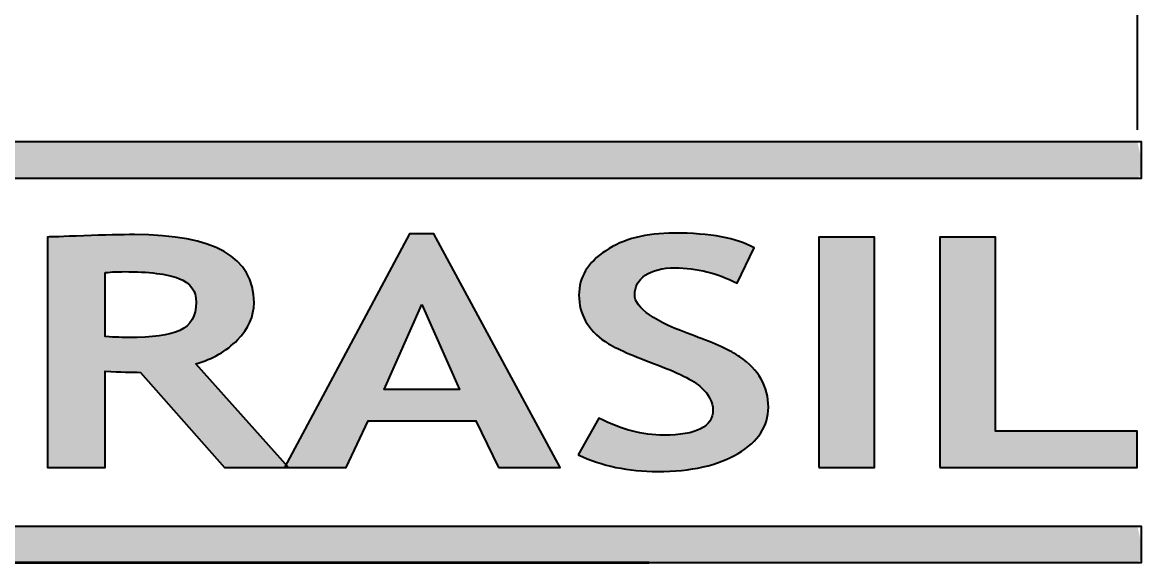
# Model space of a CAD drawing. Header units: millimetres. Extents: x 2977 to 3722, y 961 to 1309.
# Drawn here: x 3015.07 to 3029.54, y 1087.81 to 1094.79 of the extents above; entities that cross this region are included whole.
import ezdxf

# ---------------------------------------------------------------- set-up
doc = ezdxf.new("R2010")
doc.units = ezdxf.units.MM
doc.linetypes.add('ACAD_ISO02W100', pattern=[15, 12, -3])
for name, color, linetype, lineweight in [('AM_0', 7, 'Continuous', 40), ('AM_5', 1, 'Continuous', 25), ('AM_8', 40, 'ACAD_ISO02W100', 35)]:
    doc.layers.add(name, color=color, linetype=linetype, lineweight=lineweight)
doc.layers.add('Camada 1', color=7, linetype='Continuous')
doc.styles.get("Standard").update_dxf_attribs({"font": 'arial.ttf'})
doc.dimstyles.new('ISO-25', dxfattribs={"dimtxt": 3, "dimasz": 2.5, "dimexe": 1.25, "dimexo": 0.625, "dimtad": 1, "dimtxsty": 'Standard', "dimcen": 2.5, "dimadec": 0, "dimazin": 0, "dimtfac": 1, "dimtmove": 0, "dimatfit": 3, "dimfxl": 1, "dimarcsym": 0})

# ---------------------------------------------------------------- blocks, each defined once
blk = doc.blocks.new('*D161')
at = {"layer": 'AM_5', "color": 0, "lineweight": -2, "transparency": 16777216}
for p, q in [((3015.028, 1104.088), (2993.462, 1104.088)), ((2994.712, 1101.588), (2994.712, 1090.308)), ((3001.141, 1087.808), (2993.462, 1087.808))]:
    blk.add_line(p, q, dxfattribs=at)
at = {"layer": 'AM_5', "color": 0, "transparency": 16777216}
for points in [[(2994.296, 1101.588), (2995.129, 1101.588), (2994.712, 1104.088)], [(2994.296, 1090.308), (2995.129, 1090.308), (2994.712, 1087.808)]]:
    blk.add_solid(points, dxfattribs=at)
at = {"layer": 'Defpoints', "color": 0, "transparency": 16777216}
for p in [(3015.653, 1104.088), (2994.712, 1087.808), (3001.766, 1087.808)]:
    blk.add_point(p, dxfattribs=at)
at = {"layer": 'AM_5', "color": 0, "transparency": 16777216, "insert": (2992.556, 1095.948), "char_height": 3, "attachment_point": 5, "rotation": 90}
blk.add_mtext('10', dxfattribs=at)
blk = doc.blocks.new('*D162')
at = {"layer": 'AM_5', "color": 0, "lineweight": -2, "transparency": 16777216}
for p, q in [((3001.82, 1093.873), (3001.82, 1112.578)), ((3029.487, 1093.404), (3029.487, 1112.578)), ((3026.987, 1111.328), (3004.32, 1111.328))]:
    blk.add_line(p, q, dxfattribs=at)
at = {"layer": 'AM_5', "color": 0, "transparency": 16777216}
for points in [[(3004.32, 1111.745), (3004.32, 1110.911), (3001.82, 1111.328)], [(3026.987, 1111.745), (3026.987, 1110.911), (3029.487, 1111.328)]]:
    blk.add_solid(points, dxfattribs=at)
at = {"layer": 'Defpoints', "color": 0, "transparency": 16777216}
for p in [(3001.82, 1111.328), (3001.82, 1093.248), (3029.487, 1092.779)]:
    blk.add_point(p, dxfattribs=at)
at = {"layer": 'AM_5', "color": 0, "transparency": 16777216, "insert": (3015.653, 1113.459), "char_height": 3, "attachment_point": 5}
blk.add_mtext('14', dxfattribs=at)

msp = doc.modelspace()

# ---------------------------------------------------------------- hatches: boundary and pattern name
at = {"layer": 'AM_0'}
h = msp.add_hatch(color=256, dxfattribs=at)
edge = h.paths.add_edge_path()
edge.add_spline(control_points=[(3015.653, 1093.248), (3008.737, 1093.248), (3001.82, 1093.248), (3001.82, 1093.248), (3001.82, 1093.248), (3001.813, 1093.248), (3001.803, 1093.248)], knot_values=[0.942304, 0.942304, 0.942304, 0.942304, 0.980766, 0.980766, 0.980766, 1.038462, 1.038462, 1.038462, 1.038462], degree=3, periodic=0)
edge.add_spline(control_points=[(3001.766, 1093.248), (3001.766, 1093.248), (3001.766, 1093.248), (3001.766, 1093.248), (3001.766, 1093.248), (3001.766, 1093.248), (3001.766, 1093.248), (3001.766, 1093.248)], knot_values=[0.845965, 0.845965, 0.845965, 0.845965, 0.846564, 0.846564, 0.846564, 0.846564, 0.846753, 0.846753, 0.846753, 0.846753], degree=3, periodic=0)
edge.add_spline(control_points=[(3001.766, 1093.194), (3001.766, 1093.194), (3001.766, 1092.991), (3001.766, 1092.89)], knot_values=[0.71154, 0.71154, 0.71154, 0.71154, 0.769231, 0.769231, 0.769231, 0.769231], degree=3, periodic=0)
edge.add_spline(control_points=[(3001.766, 1092.779), (3001.766, 1092.779), (3001.766, 1092.779), (3001.766, 1092.779), (3001.766, 1092.779), (3001.766, 1092.779), (3001.766, 1092.779), (3001.766, 1092.779)], knot_values=[0.6152, 0.6152, 0.6152, 0.6152, 0.615385, 0.615385, 0.615385, 0.615385, 0.615763, 0.615763, 0.615763, 0.615763], degree=3, periodic=0)
edge.add_spline(control_points=[(3001.803, 1092.779), (3001.813, 1092.779), (3001.82, 1092.779), (3001.82, 1092.779), (3001.82, 1092.779), (3001.82, 1092.779), (3008.737, 1092.779), (3015.653, 1092.779)], knot_values=[0.5, 0.5, 0.5, 0.5, 0.52885, 0.52885, 0.52885, 0.52885, 0.567312, 0.567312, 0.567312, 0.567312], degree=3, periodic=0)
edge.add_spline(control_points=[(3015.653, 1092.779), (3022.57, 1092.779), (3029.487, 1092.779), (3029.487, 1092.779), (3029.487, 1092.779), (3029.487, 1092.779), (3029.487, 1092.779), (3029.487, 1092.779)], knot_values=[0.461538, 0.461538, 0.461538, 0.461538, 0.499999, 0.499999, 0.499999, 0.499999, 0.5, 0.5, 0.5, 0.5], degree=3, periodic=0)
edge.add_spline(control_points=[(3029.541, 1092.834), (3029.541, 1092.834), (3029.541, 1092.924), (3029.541, 1093.014)], knot_values=[0.269231, 0.269231, 0.269231, 0.269231, 0.307692, 0.307692, 0.307692, 0.307692], degree=3, periodic=0)
edge.add_spline(control_points=[(3029.487, 1093.248), (3029.487, 1093.248), (3022.57, 1093.248), (3015.653, 1093.248)], knot_values=[0.038462, 0.038462, 0.038462, 0.038462, 0.076923, 0.076923, 0.076923, 0.076923], degree=3, periodic=0)
h = msp.add_hatch(color=256, dxfattribs=at)
edge = h.paths.add_edge_path()
edge.add_spline(control_points=[(3017.796, 1090.636), (3017.815, 1090.653), (3017.833, 1090.67), (3017.851, 1090.688)], knot_values=[0.692308, 0.692308, 0.692308, 0.692308, 0.701923, 0.701923, 0.701923, 0.701923], degree=3, periodic=0)
edge.add_spline(control_points=[(3017.851, 1090.688), (3017.869, 1090.706), (3017.885, 1090.725), (3017.901, 1090.743)], knot_values=[0.682692, 0.682692, 0.682692, 0.682692, 0.692308, 0.692308, 0.692308, 0.692308], degree=3, periodic=0)
edge.add_spline(control_points=[(3017.901, 1090.743), (3017.932, 1090.781), (3017.959, 1090.819), (3017.981, 1090.858)], knot_values=[0.663462, 0.663462, 0.663462, 0.663462, 0.682692, 0.682692, 0.682692, 0.682692], degree=3, periodic=0)
edge.add_spline(control_points=[(3017.981, 1090.858), (3017.998, 1090.887), (3018.012, 1090.917), (3018.024, 1090.948)], knot_values=[0.649038, 0.649038, 0.649038, 0.649038, 0.663462, 0.663462, 0.663462, 0.663462], degree=3, periodic=0)
edge.add_spline(control_points=[(3018.024, 1090.948), (3018.032, 1090.968), (3018.038, 1090.989), (3018.044, 1091.01)], knot_values=[0.639423, 0.639423, 0.639423, 0.639423, 0.649038, 0.649038, 0.649038, 0.649038], degree=3, periodic=0)
edge.add_spline(control_points=[(3018.044, 1091.01), (3018.049, 1091.03), (3018.054, 1091.051), (3018.057, 1091.073)], knot_values=[0.629808, 0.629808, 0.629808, 0.629808, 0.639423, 0.639423, 0.639423, 0.639423], degree=3, periodic=0)
edge.add_spline(control_points=[(3018.057, 1091.073), (3018.061, 1091.094), (3018.063, 1091.116), (3018.064, 1091.137)], knot_values=[0.620192, 0.620192, 0.620192, 0.620192, 0.629808, 0.629808, 0.629808, 0.629808], degree=3, periodic=0)
edge.add_spline(control_points=[(3018.064, 1091.137), (3018.065, 1091.148), (3018.065, 1091.159), (3018.065, 1091.17)], knot_values=[0.615385, 0.615385, 0.615385, 0.615385, 0.620192, 0.620192, 0.620192, 0.620192], degree=3, periodic=0)
edge.add_spline(control_points=[(3018.065, 1091.17), (3018.065, 1091.189), (3018.064, 1091.207), (3018.063, 1091.224)], knot_values=[0.612981, 0.612981, 0.612981, 0.612981, 0.615385, 0.615385, 0.615385, 0.615385], degree=3, periodic=0)
edge.add_spline(control_points=[(3018.063, 1091.224), (3018.061, 1091.26), (3018.057, 1091.294), (3018.051, 1091.328)], knot_values=[0.608173, 0.608173, 0.608173, 0.608173, 0.612981, 0.612981, 0.612981, 0.612981], degree=3, periodic=0)
edge.add_spline(control_points=[(3018.051, 1091.328), (3018.045, 1091.361), (3018.037, 1091.393), (3018.027, 1091.424)], knot_values=[0.603365, 0.603365, 0.603365, 0.603365, 0.608173, 0.608173, 0.608173, 0.608173], degree=3, periodic=0)
edge.add_spline(control_points=[(3018.027, 1091.424), (3018.017, 1091.455), (3018.005, 1091.484), (3017.991, 1091.513)], knot_values=[0.598558, 0.598558, 0.598558, 0.598558, 0.603365, 0.603365, 0.603365, 0.603365], degree=3, periodic=0)
edge.add_spline(control_points=[(3017.991, 1091.513), (3017.977, 1091.542), (3017.961, 1091.569), (3017.943, 1091.595)], knot_values=[0.59375, 0.59375, 0.59375, 0.59375, 0.598558, 0.598558, 0.598558, 0.598558], degree=3, periodic=0)
edge.add_spline(control_points=[(3017.943, 1091.595), (3017.924, 1091.622), (3017.904, 1091.647), (3017.882, 1091.671)], knot_values=[0.588942, 0.588942, 0.588942, 0.588942, 0.59375, 0.59375, 0.59375, 0.59375], degree=3, periodic=0)
edge.add_spline(control_points=[(3017.882, 1091.671), (3017.86, 1091.695), (3017.836, 1091.718), (3017.81, 1091.74)], knot_values=[0.584135, 0.584135, 0.584135, 0.584135, 0.588942, 0.588942, 0.588942, 0.588942], degree=3, periodic=0)
edge.add_spline(control_points=[(3017.81, 1091.74), (3017.783, 1091.762), (3017.755, 1091.782), (3017.725, 1091.802)], knot_values=[0.579327, 0.579327, 0.579327, 0.579327, 0.584135, 0.584135, 0.584135, 0.584135], degree=3, periodic=0)
edge.add_spline(control_points=[(3017.725, 1091.802), (3017.68, 1091.831), (3017.63, 1091.857), (3017.576, 1091.882)], knot_values=[0.572115, 0.572115, 0.572115, 0.572115, 0.579327, 0.579327, 0.579327, 0.579327], degree=3, periodic=0)
edge.add_spline(control_points=[(3017.576, 1091.882), (3017.503, 1091.914), (3017.423, 1091.941), (3017.334, 1091.964)], knot_values=[0.5625, 0.5625, 0.5625, 0.5625, 0.572115, 0.572115, 0.572115, 0.572115], degree=3, periodic=0)
edge.add_spline(control_points=[(3017.334, 1091.964), (3017.246, 1091.987), (3017.149, 1092.005), (3017.044, 1092.019)], knot_values=[0.552885, 0.552885, 0.552885, 0.552885, 0.5625, 0.5625, 0.5625, 0.5625], degree=3, periodic=0)
edge.add_spline(control_points=[(3017.044, 1092.019), (3016.94, 1092.033), (3016.827, 1092.042), (3016.706, 1092.046)], knot_values=[0.543269, 0.543269, 0.543269, 0.543269, 0.552885, 0.552885, 0.552885, 0.552885], degree=3, periodic=0)
edge.add_spline(control_points=[(3016.706, 1092.046), (3016.646, 1092.049), (3016.583, 1092.05), (3016.519, 1092.05)], knot_values=[0.538462, 0.538462, 0.538462, 0.538462, 0.543269, 0.543269, 0.543269, 0.543269], degree=3, periodic=0)
edge.add_spline(control_points=[(3016.519, 1092.05), (3016.436, 1092.05), (3016.34, 1092.049), (3016.23, 1092.046)], knot_values=[0.5, 0.5, 0.5, 0.5, 0.538462, 0.538462, 0.538462, 0.538462], degree=3, periodic=0)
edge.add_spline(control_points=[(3016.23, 1092.046), (3016.121, 1092.044), (3015.998, 1092.04), (3015.863, 1092.035)], knot_values=[0.461538, 0.461538, 0.461538, 0.461538, 0.5, 0.5, 0.5, 0.5], degree=3, periodic=0)
edge.add_spline(control_points=[(3015.863, 1092.035), (3015.727, 1092.029), (3015.62, 1092.026), (3015.541, 1092.023)], knot_values=[0.423077, 0.423077, 0.423077, 0.423077, 0.461538, 0.461538, 0.461538, 0.461538], degree=3, periodic=0)
edge.add_spline(control_points=[(3015.541, 1092.023), (3015.463, 1092.021), (3015.414, 1092.019), (3015.394, 1092.019), (3015.394, 1092.019), (3015.394, 1092.019), (3015.394, 1092.019), (3015.394, 1092.019)], knot_values=[0.384597, 0.384597, 0.384597, 0.384597, 0.423058, 0.423058, 0.423058, 0.423058, 0.423077, 0.423077, 0.423077, 0.423077], degree=3, periodic=0)
edge.add_spline(control_points=[(3015.394, 1092.017), (3015.394, 1092.013), (3015.394, 1092.002), (3015.394, 1091.986)], knot_values=[0.379808, 0.379808, 0.379808, 0.379808, 0.383413, 0.383413, 0.383413, 0.383413], degree=3, periodic=0)
edge.add_spline(control_points=[(3015.394, 1091.986), (3015.394, 1091.964), (3015.394, 1091.932), (3015.394, 1091.891)], knot_values=[0.375, 0.375, 0.375, 0.375, 0.379808, 0.379808, 0.379808, 0.379808], degree=3, periodic=0)
edge.add_spline(control_points=[(3015.394, 1091.891), (3015.394, 1091.81), (3015.394, 1091.693), (3015.394, 1091.553)], knot_values=[0.365385, 0.365385, 0.365385, 0.365385, 0.375, 0.375, 0.375, 0.375], degree=3, periodic=0)
edge.add_spline(control_points=[(3015.394, 1091.553), (3015.394, 1091.346), (3015.394, 1091.087), (3015.394, 1090.815)], knot_values=[0.351118, 0.351118, 0.351118, 0.351118, 0.365385, 0.365385, 0.365385, 0.365385], degree=3, periodic=0)
edge.add_spline(control_points=[(3015.394, 1090.815), (3015.394, 1090.511), (3015.394, 1090.189), (3015.394, 1089.905)], knot_values=[0.335128, 0.335128, 0.335128, 0.335128, 0.351118, 0.351118, 0.351118, 0.351118], degree=3, periodic=0)
edge.add_spline(control_points=[(3015.394, 1089.905), (3015.394, 1089.417), (3015.394, 1089.037), (3015.394, 1089.037), (3015.394, 1089.037), (3015.394, 1089.037), (3015.489, 1089.037), (3015.611, 1089.037)], knot_values=[0.280257, 0.280257, 0.280257, 0.280257, 0.307693, 0.307693, 0.307693, 0.307693, 0.335128, 0.335128, 0.335128, 0.335128], degree=3, periodic=0)
edge.add_spline(control_points=[(3015.611, 1089.037), (3015.661, 1089.037), (3015.714, 1089.037), (3015.768, 1089.037)], knot_values=[0.269231, 0.269231, 0.269231, 0.269231, 0.280257, 0.280257, 0.280257, 0.280257], degree=3, periodic=0)
edge.add_spline(control_points=[(3015.768, 1089.037), (3015.821, 1089.037), (3015.875, 1089.037), (3015.924, 1089.037)], knot_values=[0.258204, 0.258204, 0.258204, 0.258204, 0.269231, 0.269231, 0.269231, 0.269231], degree=3, periodic=0)
edge.add_spline(control_points=[(3015.924, 1089.037), (3016.047, 1089.037), (3016.142, 1089.037), (3016.142, 1089.037), (3016.142, 1089.037), (3016.142, 1089.037), (3016.142, 1089.196), (3016.142, 1089.4)], knot_values=[0.203334, 0.203334, 0.203334, 0.203334, 0.230769, 0.230769, 0.230769, 0.230769, 0.258204, 0.258204, 0.258204, 0.258204], degree=3, periodic=0)
edge.add_spline(control_points=[(3016.142, 1089.4), (3016.142, 1089.482), (3016.142, 1089.571), (3016.142, 1089.66)], knot_values=[0.192308, 0.192308, 0.192308, 0.192308, 0.203334, 0.203334, 0.203334, 0.203334], degree=3, periodic=0)
edge.add_spline(control_points=[(3016.142, 1089.66), (3016.142, 1089.75), (3016.142, 1089.839), (3016.142, 1089.921)], knot_values=[0.181281, 0.181281, 0.181281, 0.181281, 0.192308, 0.192308, 0.192308, 0.192308], degree=3, periodic=0)
edge.add_spline(control_points=[(3016.142, 1089.921), (3016.142, 1090.125), (3016.142, 1090.283), (3016.142, 1090.283), (3016.142, 1090.283), (3016.24, 1090.279), (3016.327, 1090.276), (3016.403, 1090.273)], knot_values=[0.115384, 0.115384, 0.115384, 0.115384, 0.142819, 0.142819, 0.142819, 0.142819, 0.181281, 0.181281, 0.181281, 0.181281], degree=3, periodic=0)
edge.add_spline(control_points=[(3016.403, 1090.273), (3016.48, 1090.271), (3016.545, 1090.269), (3016.599, 1090.269), (3016.599, 1090.269), (3016.599, 1090.269), (3016.599, 1090.269), (3016.599, 1090.269)], knot_values=[0.076923, 0.076923, 0.076923, 0.076923, 0.115384, 0.115384, 0.115384, 0.115384, 0.115384, 0.115384, 0.115384, 0.115384], degree=3, periodic=0)
edge.add_spline(control_points=[(3016.599, 1090.269), (3016.599, 1090.268), (3017.68, 1089.039), (3017.682, 1089.037)], knot_values=[0.000053, 0.000053, 0.000053, 0.000053, 0.076923, 0.076923, 0.076923, 0.076923], degree=3, periodic=0)
edge.add_spline(control_points=[(3017.682, 1089.037), (3017.682, 1089.037), (3017.682, 1089.037), (3017.682, 1089.037), (3017.682, 1089.037), (3017.739, 1089.037), (3017.823, 1089.037)], knot_values=[0.959747, 0.959747, 0.959747, 0.959747, 0.9598, 0.9598, 0.9598, 1.000053, 1.000053, 1.000053, 1.000053], degree=3, periodic=0)
edge.add_spline(control_points=[(3017.823, 1089.037), (3017.859, 1089.037), (3017.901, 1089.037), (3017.945, 1089.037)], knot_values=[0.942307, 0.942307, 0.942307, 0.942307, 0.959747, 0.959747, 0.959747, 0.959747], degree=3, periodic=0)
edge.add_spline(control_points=[(3017.945, 1089.037), (3018.091, 1089.037), (3018.266, 1089.037), (3018.383, 1089.037)], knot_values=[0.884615, 0.884615, 0.884615, 0.884615, 0.942307, 0.942307, 0.942307, 0.942307], degree=3, periodic=0)
edge.add_spline(control_points=[(3018.383, 1089.037), (3018.412, 1089.037), (3018.438, 1089.037), (3018.458, 1089.037)], knot_values=[0.870263, 0.870263, 0.870263, 0.870263, 0.884615, 0.884615, 0.884615, 0.884615], degree=3, periodic=0)
edge.add_spline(control_points=[(3018.458, 1089.038), (3018.46, 1089.041), (3018.467, 1089.054), (3018.479, 1089.076)], knot_values=[0.445314, 0.445314, 0.445314, 0.445314, 0.451842, 0.451842, 0.451842, 0.451842], degree=3, periodic=0)
edge.add_spline(control_points=[(3018.479, 1089.076), (3018.467, 1089.089), (3018.452, 1089.106), (3018.434, 1089.126)], knot_values=[0.834136, 0.834136, 0.834136, 0.834136, 0.838378, 0.838378, 0.838378, 0.838378], degree=3, periodic=0)
edge.add_spline(control_points=[(3018.434, 1089.126), (3018.419, 1089.142), (3018.403, 1089.161), (3018.384, 1089.182)], knot_values=[0.830513, 0.830513, 0.830513, 0.830513, 0.834136, 0.834136, 0.834136, 0.834136], degree=3, periodic=0)
edge.add_spline(control_points=[(3018.384, 1089.182), (3018.266, 1089.314), (3018.081, 1089.522), (3017.898, 1089.727)], knot_values=[0.80702, 0.80702, 0.80702, 0.80702, 0.830513, 0.830513, 0.830513, 0.830513], degree=3, periodic=0)
edge.add_spline(control_points=[(3017.898, 1089.727), (3017.828, 1089.805), (3017.759, 1089.883), (3017.693, 1089.956)], knot_values=[0.798079, 0.798079, 0.798079, 0.798079, 0.80702, 0.80702, 0.80702, 0.80702], degree=3, periodic=0)
edge.add_spline(control_points=[(3017.693, 1089.956), (3017.483, 1090.192), (3017.314, 1090.381), (3017.314, 1090.381), (3017.314, 1090.381), (3017.341, 1090.389), (3017.367, 1090.397), (3017.393, 1090.405)], knot_values=[0.759615, 0.759615, 0.759615, 0.759615, 0.788463, 0.788463, 0.788463, 0.788463, 0.798079, 0.798079, 0.798079, 0.798079], degree=3, periodic=0)
edge.add_spline(control_points=[(3017.393, 1090.405), (3017.445, 1090.423), (3017.494, 1090.443), (3017.541, 1090.466)], knot_values=[0.740384, 0.740384, 0.740384, 0.740384, 0.759615, 0.759615, 0.759615, 0.759615], degree=3, periodic=0)
edge.add_spline(control_points=[(3017.541, 1090.466), (3017.588, 1090.489), (3017.633, 1090.515), (3017.676, 1090.543)], knot_values=[0.721154, 0.721154, 0.721154, 0.721154, 0.740384, 0.740384, 0.740384, 0.740384], degree=3, periodic=0)
edge.add_spline(control_points=[(3017.676, 1090.543), (3017.718, 1090.571), (3017.758, 1090.602), (3017.796, 1090.636)], knot_values=[0.701923, 0.701923, 0.701923, 0.701923, 0.721154, 0.721154, 0.721154, 0.721154], degree=3, periodic=0)
edge = h.paths.add_edge_path(flags=16)
edge.add_spline(control_points=[(3016.142, 1090.731), (3016.142, 1090.731), (3016.142, 1091.559), (3016.142, 1091.559)], knot_values=[0, 0, 0, 0, 0.125, 0.125, 0.125, 0.125], degree=3, periodic=0)
edge.add_spline(control_points=[(3016.142, 1091.559), (3016.227, 1091.568), (3016.308, 1091.571), (3016.386, 1091.571)], knot_values=[0.75, 0.75, 0.75, 0.75, 1, 1, 1, 1], degree=3, periodic=0)
edge.add_spline(control_points=[(3016.386, 1091.571), (3016.707, 1091.571), (3016.943, 1091.542), (3017.092, 1091.484)], knot_values=[0.625, 0.625, 0.625, 0.625, 0.75, 0.75, 0.75, 0.75], degree=3, periodic=0)
edge.add_spline(control_points=[(3017.092, 1091.484), (3017.242, 1091.426), (3017.317, 1091.323), (3017.317, 1091.177)], knot_values=[0.5, 0.5, 0.5, 0.5, 0.625, 0.625, 0.625, 0.625], degree=3, periodic=0)
edge.add_spline(control_points=[(3017.317, 1091.177), (3017.317, 1090.996), (3017.247, 1090.875), (3017.107, 1090.812)], knot_values=[0.375, 0.375, 0.375, 0.375, 0.5, 0.5, 0.5, 0.5], degree=3, periodic=0)
edge.add_spline(control_points=[(3017.107, 1090.812), (3016.968, 1090.75), (3016.748, 1090.719), (3016.447, 1090.719)], knot_values=[0.25, 0.25, 0.25, 0.25, 0.375, 0.375, 0.375, 0.375], degree=3, periodic=0)
edge.add_spline(control_points=[(3016.447, 1090.719), (3016.377, 1090.719), (3016.275, 1090.723), (3016.142, 1090.731)], knot_values=[0.125, 0.125, 0.125, 0.125, 0.25, 0.25, 0.25, 0.25], degree=3, periodic=0)
h = msp.add_hatch(color=256, dxfattribs=at)
edge = h.paths.add_edge_path()
edge.add_spline(control_points=[(3022.023, 1089.037), (3022.023, 1089.037), (3020.392, 1092.06), (3020.392, 1092.06), (3020.392, 1092.06), (3020.392, 1092.06), (3020.076, 1092.06), (3020.076, 1092.06), (3020.076, 1092.06), (3020.076, 1092.06), (3018.666, 1089.427), (3018.479, 1089.076)], knot_values=[0.451842, 0.451842, 0.451842, 0.451842, 0.562953, 0.562953, 0.562953, 0.562953, 0.674064, 0.674064, 0.674064, 0.674064, 0.777778, 0.777778, 0.777778, 0.777778], degree=3, periodic=0)
edge.add_spline(control_points=[(3018.479, 1089.076), (3018.492, 1089.061), (3018.502, 1089.05), (3018.508, 1089.043)], knot_values=[0.838378, 0.838378, 0.838378, 0.838378, 0.84315, 0.84315, 0.84315, 0.84315], degree=3, periodic=0)
edge.add_spline(control_points=[(3018.513, 1089.037), (3018.693, 1089.037), (3019.258, 1089.037), (3019.258, 1089.037), (3019.258, 1089.037), (3019.258, 1089.037), (3019.541, 1089.642), (3019.541, 1089.642), (3019.541, 1089.642), (3019.541, 1089.642), (3020.931, 1089.642), (3020.931, 1089.642), (3020.931, 1089.642), (3020.931, 1089.642), (3021.227, 1089.037), (3021.227, 1089.037), (3021.227, 1089.037), (3022.023, 1089.037), (3022.023, 1089.037), (3022.023, 1089.037), (3022.023, 1089.037), (3022.023, 1089.037), (3022.023, 1089.037)], knot_values=[0.777778, 0.777778, 0.777778, 0.777778, 0.87112, 0.87112, 0.87112, 0.87112, 0.982231, 0.982231, 0.982231, 0.982231, 1.093342, 1.093342, 1.093342, 1.093342, 1.204453, 1.204453, 1.204453, 1.426675, 1.426675, 1.426675, 1.426675, 1.426675, 1.426675, 1.426675, 1.426675], degree=3, periodic=0)
edge = h.paths.add_edge_path(flags=16)
edge.add_spline(control_points=[(3020.234, 1091.148), (3020.234, 1091.148), (3020.721, 1090.047), (3020.721, 1090.047), (3020.721, 1090.047), (3020.721, 1090.047), (3020.721, 1090.047), (3020.721, 1090.047)], knot_values=[0.5, 0.5, 0.5, 0.5, 1, 1, 1, 1, 1, 1, 1, 1], degree=3, periodic=0)
edge.add_spline(control_points=[(3020.721, 1090.047), (3020.721, 1090.047), (3019.746, 1090.047), (3019.746, 1090.047), (3019.746, 1090.047), (3019.746, 1090.047), (3020.234, 1091.148), (3020.234, 1091.148)], knot_values=[0, 0, 0, 0, 0.25, 0.25, 0.25, 0.25, 0.5, 0.5, 0.5, 0.5], degree=3, periodic=0)
h = msp.add_hatch(color=256, dxfattribs=at)
edge = h.paths.add_edge_path()
edge.add_spline(control_points=[(3022.987, 1091.272), (3022.987, 1091.375), (3023.032, 1091.459), (3023.124, 1091.524)], knot_values=[0.608696, 0.608696, 0.608696, 0.608696, 0.652174, 0.652174, 0.652174, 0.652174], degree=3, periodic=0)
edge.add_spline(control_points=[(3023.124, 1091.524), (3023.216, 1091.588), (3023.344, 1091.62), (3023.511, 1091.62)], knot_values=[0.565217, 0.565217, 0.565217, 0.565217, 0.608696, 0.608696, 0.608696, 0.608696], degree=3, periodic=0)
edge.add_spline(control_points=[(3023.511, 1091.62), (3023.79, 1091.62), (3024.058, 1091.554), (3024.31, 1091.421)], knot_values=[0.521739, 0.521739, 0.521739, 0.521739, 0.565217, 0.565217, 0.565217, 0.565217], degree=3, periodic=0)
edge.add_spline(control_points=[(3024.31, 1091.421), (3024.31, 1091.421), (3024.53, 1091.877), (3024.53, 1091.877), (3024.53, 1091.877), (3024.31, 1092.005), (3023.965, 1092.07), (3023.496, 1092.07)], knot_values=[0.434783, 0.434783, 0.434783, 0.434783, 0.478261, 0.478261, 0.478261, 0.478261, 0.521739, 0.521739, 0.521739, 0.521739], degree=3, periodic=0)
edge.add_spline(control_points=[(3023.496, 1092.07), (3023.136, 1092.07), (3022.841, 1091.994), (3022.612, 1091.842)], knot_values=[0.391304, 0.391304, 0.391304, 0.391304, 0.434783, 0.434783, 0.434783, 0.434783], degree=3, periodic=0)
edge.add_spline(control_points=[(3022.612, 1091.842), (3022.382, 1091.69), (3022.266, 1091.499), (3022.266, 1091.268)], knot_values=[0.347826, 0.347826, 0.347826, 0.347826, 0.391304, 0.391304, 0.391304, 0.391304], degree=3, periodic=0)
edge.add_spline(control_points=[(3022.266, 1091.268), (3022.266, 1091.145), (3022.296, 1091.032), (3022.353, 1090.931)], knot_values=[0.304348, 0.304348, 0.304348, 0.304348, 0.347826, 0.347826, 0.347826, 0.347826], degree=3, periodic=0)
edge.add_spline(control_points=[(3022.353, 1090.931), (3022.412, 1090.829), (3022.495, 1090.741), (3022.603, 1090.667)], knot_values=[0.26087, 0.26087, 0.26087, 0.26087, 0.304348, 0.304348, 0.304348, 0.304348], degree=3, periodic=0)
edge.add_spline(control_points=[(3022.603, 1090.667), (3022.711, 1090.593), (3022.921, 1090.499), (3023.232, 1090.384)], knot_values=[0.217391, 0.217391, 0.217391, 0.217391, 0.26087, 0.26087, 0.26087, 0.26087], degree=3, periodic=0)
edge.add_spline(control_points=[(3023.232, 1090.384), (3023.543, 1090.269), (3023.749, 1090.166), (3023.848, 1090.073)], knot_values=[0.173913, 0.173913, 0.173913, 0.173913, 0.217391, 0.217391, 0.217391, 0.217391], degree=3, periodic=0)
edge.add_spline(control_points=[(3023.848, 1090.073), (3023.947, 1089.981), (3023.998, 1089.884), (3023.998, 1089.782)], knot_values=[0.130435, 0.130435, 0.130435, 0.130435, 0.173913, 0.173913, 0.173913, 0.173913], degree=3, periodic=0)
edge.add_spline(control_points=[(3023.998, 1089.782), (3023.998, 1089.565), (3023.787, 1089.457), (3023.363, 1089.457)], knot_values=[0.086957, 0.086957, 0.086957, 0.086957, 0.130435, 0.130435, 0.130435, 0.130435], degree=3, periodic=0)
edge.add_spline(control_points=[(3023.363, 1089.457), (3023.088, 1089.457), (3022.808, 1089.53), (3022.525, 1089.677)], knot_values=[0.043478, 0.043478, 0.043478, 0.043478, 0.086957, 0.086957, 0.086957, 0.086957], degree=3, periodic=0)
edge.add_spline(control_points=[(3022.525, 1089.677), (3022.525, 1089.677), (3022.258, 1089.202), (3022.258, 1089.202)], knot_values=[0, 0, 0, 0, 0.043478, 0.043478, 0.043478, 0.043478], degree=3, periodic=0)
edge.add_spline(control_points=[(3022.258, 1089.202), (3022.563, 1089.058), (3022.905, 1088.987), (3023.283, 1088.987)], knot_values=[0.913043, 0.913043, 0.913043, 0.913043, 1, 1, 1, 1], degree=3, periodic=0)
edge.add_spline(control_points=[(3023.283, 1088.987), (3023.719, 1088.987), (3024.067, 1089.065), (3024.326, 1089.221)], knot_values=[0.869565, 0.869565, 0.869565, 0.869565, 0.913043, 0.913043, 0.913043, 0.913043], degree=3, periodic=0)
edge.add_spline(control_points=[(3024.326, 1089.221), (3024.586, 1089.376), (3024.715, 1089.575), (3024.715, 1089.817)], knot_values=[0.826087, 0.826087, 0.826087, 0.826087, 0.869565, 0.869565, 0.869565, 0.869565], degree=3, periodic=0)
edge.add_spline(control_points=[(3024.715, 1089.817), (3024.715, 1089.951), (3024.684, 1090.073), (3024.621, 1090.182)], knot_values=[0.782609, 0.782609, 0.782609, 0.782609, 0.826087, 0.826087, 0.826087, 0.826087], degree=3, periodic=0)
edge.add_spline(control_points=[(3024.621, 1090.182), (3024.558, 1090.291), (3024.467, 1090.387), (3024.346, 1090.469)], knot_values=[0.73913, 0.73913, 0.73913, 0.73913, 0.782609, 0.782609, 0.782609, 0.782609], degree=3, periodic=0)
edge.add_spline(control_points=[(3024.346, 1090.469), (3024.226, 1090.551), (3024.031, 1090.642), (3023.759, 1090.739)], knot_values=[0.695652, 0.695652, 0.695652, 0.695652, 0.73913, 0.73913, 0.73913, 0.73913], degree=3, periodic=0)
edge.add_spline(control_points=[(3023.759, 1090.739), (3023.244, 1090.924), (3022.987, 1091.102), (3022.987, 1091.272)], knot_values=[0.652174, 0.652174, 0.652174, 0.652174, 0.695652, 0.695652, 0.695652, 0.695652], degree=3, periodic=0)
h = msp.add_hatch(color=256, dxfattribs=at)
edge = h.paths.add_edge_path()
edge.add_spline(control_points=[(3026.086, 1089.037), (3026.086, 1089.037), (3026.086, 1092.019), (3026.086, 1092.019), (3026.086, 1092.019), (3026.086, 1092.019), (3026.086, 1092.019), (3026.086, 1092.019)], knot_values=[0.4, 0.4, 0.4, 0.4, 0.6, 0.6, 0.6, 0.6, 0.6, 0.6, 0.6, 0.6], degree=3, periodic=0)
edge.add_spline(control_points=[(3026.086, 1092.019), (3026.086, 1092.019), (3025.366, 1092.019), (3025.366, 1092.019), (3025.366, 1092.019), (3025.366, 1092.019), (3025.366, 1092.019), (3025.366, 1092.019)], knot_values=[0.2, 0.2, 0.2, 0.2, 0.4, 0.4, 0.4, 0.4, 0.4, 0.4, 0.4, 0.4], degree=3, periodic=0)
edge.add_spline(control_points=[(3025.366, 1092.019), (3025.366, 1092.019), (3025.366, 1089.037), (3025.366, 1089.037), (3025.366, 1089.037), (3026.086, 1089.037), (3026.086, 1089.037), (3026.086, 1089.037), (3026.086, 1089.037), (3026.086, 1089.037), (3026.086, 1089.037)], knot_values=[0.6, 0.6, 0.6, 0.6, 0.8, 0.8, 0.8, 1.2, 1.2, 1.2, 1.2, 1.2, 1.2, 1.2, 1.2], degree=3, periodic=0)
h = msp.add_hatch(color=256, dxfattribs=at)
edge = h.paths.add_edge_path()
edge.add_spline(control_points=[(3026.93, 1092.019), (3026.93, 1092.019), (3026.93, 1089.037), (3026.93, 1089.037), (3026.93, 1089.037), (3029.485, 1089.037), (3029.485, 1089.037), (3029.485, 1089.037), (3029.485, 1089.037), (3029.485, 1089.037), (3029.485, 1089.037)], knot_values=[0.714286, 0.714286, 0.714286, 0.714286, 0.857143, 0.857143, 0.857143, 1.142857, 1.142857, 1.142857, 1.142857, 1.142857, 1.142857, 1.142857, 1.142857], degree=3, periodic=0)
edge.add_spline(control_points=[(3029.485, 1089.037), (3029.485, 1089.037), (3029.485, 1089.508), (3029.485, 1089.508), (3029.485, 1089.508), (3029.485, 1089.508), (3029.485, 1089.508), (3029.485, 1089.508)], knot_values=[0.571429, 0.571429, 0.571429, 0.571429, 0.714286, 0.714286, 0.714286, 0.714286, 0.714286, 0.714286, 0.714286, 0.714286], degree=3, periodic=0)
edge.add_spline(control_points=[(3029.485, 1089.508), (3029.485, 1089.508), (3027.651, 1089.508), (3027.651, 1089.508), (3027.651, 1089.508), (3027.651, 1089.508), (3027.651, 1089.508), (3027.651, 1089.508)], knot_values=[0.428571, 0.428571, 0.428571, 0.428571, 0.571429, 0.571429, 0.571429, 0.571429, 0.571429, 0.571429, 0.571429, 0.571429], degree=3, periodic=0)
edge.add_spline(control_points=[(3027.651, 1089.508), (3027.651, 1089.508), (3027.651, 1092.019), (3027.651, 1092.019), (3027.651, 1092.019), (3027.651, 1092.019), (3027.651, 1092.019), (3027.651, 1092.019)], knot_values=[0.285714, 0.285714, 0.285714, 0.285714, 0.428571, 0.428571, 0.428571, 0.428571, 0.428571, 0.428571, 0.428571, 0.428571], degree=3, periodic=0)
edge.add_spline(control_points=[(3027.651, 1092.019), (3027.651, 1092.019), (3026.93, 1092.019), (3026.93, 1092.019), (3026.93, 1092.019), (3026.93, 1092.019), (3026.93, 1092.019), (3026.93, 1092.019)], knot_values=[0.142857, 0.142857, 0.142857, 0.142857, 0.285714, 0.285714, 0.285714, 0.285714, 0.285714, 0.285714, 0.285714, 0.285714], degree=3, periodic=0)
h = msp.add_hatch(color=256, dxfattribs=at)
edge = h.paths.add_edge_path()
edge.add_spline(control_points=[(3001.803, 1087.808), (3001.813, 1087.808), (3001.82, 1087.808), (3001.82, 1087.808), (3001.82, 1087.808), (3001.82, 1087.808), (3008.737, 1087.808), (3015.653, 1087.808)], knot_values=[0.5, 0.5, 0.5, 0.5, 0.52885, 0.52885, 0.52885, 0.52885, 0.567312, 0.567312, 0.567312, 0.567312], degree=3, periodic=0)
edge.add_spline(control_points=[(3015.653, 1087.808), (3022.57, 1087.808), (3029.487, 1087.808), (3029.487, 1087.808), (3029.487, 1087.808), (3029.487, 1087.808), (3029.487, 1087.808), (3029.487, 1087.808)], knot_values=[0.461538, 0.461538, 0.461538, 0.461538, 0.499999, 0.499999, 0.499999, 0.499999, 0.5, 0.5, 0.5, 0.5], degree=3, periodic=0)
edge.add_spline(control_points=[(3029.541, 1087.863), (3029.541, 1087.863), (3029.541, 1087.953), (3029.541, 1088.043)], knot_values=[0.269231, 0.269231, 0.269231, 0.269231, 0.307692, 0.307692, 0.307692, 0.307692], degree=3, periodic=0)
edge.add_spline(control_points=[(3029.487, 1088.277), (3029.487, 1088.277), (3022.57, 1088.277), (3015.653, 1088.277)], knot_values=[0.038462, 0.038462, 0.038462, 0.038462, 0.076923, 0.076923, 0.076923, 0.076923], degree=3, periodic=0)
edge.add_spline(control_points=[(3015.653, 1088.277), (3008.737, 1088.277), (3001.82, 1088.277), (3001.82, 1088.277), (3001.82, 1088.277), (3001.813, 1088.277), (3001.803, 1088.277)], knot_values=[0.942304, 0.942304, 0.942304, 0.942304, 0.980766, 0.980766, 0.980766, 1.038462, 1.038462, 1.038462, 1.038462], degree=3, periodic=0)
edge.add_spline(control_points=[(3001.766, 1088.277), (3001.766, 1088.277), (3001.766, 1088.277), (3001.766, 1088.277), (3001.766, 1088.277), (3001.766, 1088.277), (3001.766, 1088.277), (3001.766, 1088.277)], knot_values=[0.845965, 0.845965, 0.845965, 0.845965, 0.846564, 0.846564, 0.846564, 0.846564, 0.846753, 0.846753, 0.846753, 0.846753], degree=3, periodic=0)
edge.add_spline(control_points=[(3001.766, 1088.223), (3001.766, 1088.223), (3001.766, 1088.02), (3001.766, 1087.919)], knot_values=[0.71154, 0.71154, 0.71154, 0.71154, 0.769231, 0.769231, 0.769231, 0.769231], degree=3, periodic=0)
edge.add_spline(control_points=[(3001.766, 1087.808), (3001.766, 1087.808), (3001.766, 1087.808), (3001.766, 1087.808), (3001.766, 1087.808), (3001.766, 1087.808), (3001.766, 1087.808), (3001.766, 1087.808)], knot_values=[0.6152, 0.6152, 0.6152, 0.6152, 0.615385, 0.615385, 0.615385, 0.615385, 0.615763, 0.615763, 0.615763, 0.615763], degree=3, periodic=0)

# ---------------------------------------------------------------- linework, layer by layer
at = {"layer": 'AM_8', "color": 0, "linetype": 'Continuous'}
msp.add_line((3001.766, 1087.808), (3023.171, 1087.808), dxfattribs=at)
at = {"layer": 'Camada 1'}
for points, knots in [([(3001.82, 1093.248), (3001.82, 1093.248), (3029.487, 1093.248), (3029.487, 1093.248), (3029.487, 1093.248), (3029.487, 1093.248), (3029.541, 1093.248), (3029.541, 1093.248), (3029.541, 1093.248), (3029.541, 1093.248), (3029.541, 1093.194), (3029.541, 1093.194), (3029.541, 1093.194), (3029.541, 1093.194), (3029.541, 1092.834), (3029.541, 1092.834), (3029.541, 1092.834), (3029.541, 1092.834), (3029.541, 1092.779), (3029.541, 1092.779), (3029.541, 1092.779), (3029.541, 1092.779), (3029.487, 1092.779), (3029.487, 1092.779), (3029.487, 1092.779), (3029.487, 1092.779), (3001.82, 1092.779), (3001.82, 1092.779), (3001.82, 1092.779), (3001.82, 1092.779), (3001.766, 1092.779), (3001.766, 1092.779), (3001.766, 1092.779), (3001.766, 1092.779), (3001.766, 1092.834), (3001.766, 1092.834), (3001.766, 1092.834), (3001.766, 1092.834), (3001.766, 1093.194), (3001.766, 1093.194), (3001.766, 1093.194), (3001.766, 1093.194), (3001.766, 1093.248), (3001.766, 1093.248), (3001.766, 1093.248), (3001.766, 1093.248), (3001.82, 1093.248), (3001.82, 1093.248)], [0, 0, 0, 0, 0.076923, 0.076923, 0.076923, 0.076923, 0.153846, 0.153846, 0.153846, 0.153846, 0.230769, 0.230769, 0.230769, 0.230769, 0.307692, 0.307692, 0.307692, 0.307692, 0.384615, 0.384615, 0.384615, 0.384615, 0.461538, 0.461538, 0.461538, 0.461538, 0.538462, 0.538462, 0.538462, 0.538462, 0.615385, 0.615385, 0.615385, 0.615385, 0.692308, 0.692308, 0.692308, 0.692308, 0.769231, 0.769231, 0.769231, 0.769231, 0.846154, 0.846154, 0.846154, 0.846154, 1, 1, 1, 1]), ([(3017.682, 1089.037), (3017.682, 1089.037), (3016.599, 1090.269), (3016.599, 1090.269), (3016.599, 1090.269), (3016.491, 1090.27), (3016.338, 1090.275), (3016.142, 1090.283), (3016.142, 1090.283), (3016.142, 1090.283), (3016.142, 1089.037), (3016.142, 1089.037), (3016.142, 1089.037), (3016.142, 1089.037), (3015.394, 1089.037), (3015.394, 1089.037), (3015.394, 1089.037), (3015.394, 1089.037), (3015.394, 1092.019), (3015.394, 1092.019), (3015.394, 1092.019), (3015.435, 1092.019), (3015.591, 1092.024), (3015.863, 1092.035), (3015.863, 1092.035), (3016.134, 1092.045), (3016.352, 1092.05), (3016.519, 1092.05), (3016.519, 1092.05), (3017.55, 1092.05), (3018.065, 1091.757), (3018.065, 1091.17), (3018.065, 1091.17), (3018.065, 1090.994), (3017.993, 1090.833), (3017.851, 1090.688), (3017.851, 1090.688), (3017.709, 1090.543), (3017.53, 1090.441), (3017.314, 1090.381), (3017.314, 1090.381), (3017.314, 1090.381), (3018.513, 1089.037), (3018.513, 1089.037), (3018.513, 1089.037), (3018.513, 1089.037), (3017.682, 1089.037), (3017.682, 1089.037)], [0, 0, 0, 0, 0.076923, 0.076923, 0.076923, 0.076923, 0.153846, 0.153846, 0.153846, 0.153846, 0.230769, 0.230769, 0.230769, 0.230769, 0.307692, 0.307692, 0.307692, 0.307692, 0.384615, 0.384615, 0.384615, 0.384615, 0.461538, 0.461538, 0.461538, 0.461538, 0.538462, 0.538462, 0.538462, 0.538462, 0.615385, 0.615385, 0.615385, 0.615385, 0.692308, 0.692308, 0.692308, 0.692308, 0.769231, 0.769231, 0.769231, 0.769231, 0.846154, 0.846154, 0.846154, 0.846154, 1, 1, 1, 1]), ([(3021.227, 1089.037), (3021.227, 1089.037), (3020.931, 1089.642), (3020.931, 1089.642), (3020.931, 1089.642), (3020.931, 1089.642), (3019.541, 1089.642), (3019.541, 1089.642), (3019.541, 1089.642), (3019.541, 1089.642), (3019.258, 1089.037), (3019.258, 1089.037), (3019.258, 1089.037), (3019.258, 1089.037), (3018.458, 1089.037), (3018.458, 1089.037), (3018.458, 1089.037), (3018.458, 1089.037), (3020.076, 1092.06), (3020.076, 1092.06), (3020.076, 1092.06), (3020.076, 1092.06), (3020.392, 1092.06), (3020.392, 1092.06), (3020.392, 1092.06), (3020.392, 1092.06), (3022.023, 1089.037), (3022.023, 1089.037), (3022.023, 1089.037), (3022.023, 1089.037), (3021.227, 1089.037), (3021.227, 1089.037)], [0, 0, 0, 0, 0.111111, 0.111111, 0.111111, 0.111111, 0.222222, 0.222222, 0.222222, 0.222222, 0.333333, 0.333333, 0.333333, 0.333333, 0.444444, 0.444444, 0.444444, 0.444444, 0.555556, 0.555556, 0.555556, 0.555556, 0.666667, 0.666667, 0.666667, 0.666667, 0.777778, 0.777778, 0.777778, 0.777778, 1, 1, 1, 1]), ([(3022.258, 1089.202), (3022.258, 1089.202), (3022.525, 1089.677), (3022.525, 1089.677), (3022.525, 1089.677), (3022.808, 1089.53), (3023.088, 1089.457), (3023.363, 1089.457), (3023.363, 1089.457), (3023.787, 1089.457), (3023.998, 1089.565), (3023.998, 1089.782), (3023.998, 1089.782), (3023.998, 1089.884), (3023.947, 1089.981), (3023.848, 1090.073), (3023.848, 1090.073), (3023.749, 1090.166), (3023.543, 1090.269), (3023.232, 1090.384), (3023.232, 1090.384), (3022.921, 1090.499), (3022.711, 1090.593), (3022.603, 1090.667), (3022.603, 1090.667), (3022.495, 1090.741), (3022.412, 1090.829), (3022.353, 1090.931), (3022.353, 1090.931), (3022.296, 1091.032), (3022.266, 1091.145), (3022.266, 1091.268), (3022.266, 1091.268), (3022.266, 1091.499), (3022.382, 1091.69), (3022.612, 1091.842), (3022.612, 1091.842), (3022.841, 1091.994), (3023.136, 1092.07), (3023.496, 1092.07), (3023.496, 1092.07), (3023.965, 1092.07), (3024.31, 1092.005), (3024.53, 1091.877), (3024.53, 1091.877), (3024.53, 1091.877), (3024.31, 1091.421), (3024.31, 1091.421), (3024.31, 1091.421), (3024.058, 1091.554), (3023.79, 1091.62), (3023.511, 1091.62), (3023.511, 1091.62), (3023.344, 1091.62), (3023.216, 1091.588), (3023.124, 1091.524), (3023.124, 1091.524), (3023.032, 1091.459), (3022.987, 1091.375), (3022.987, 1091.272), (3022.987, 1091.272), (3022.987, 1091.102), (3023.244, 1090.924), (3023.759, 1090.739), (3023.759, 1090.739), (3024.031, 1090.642), (3024.226, 1090.551), (3024.346, 1090.469), (3024.346, 1090.469), (3024.467, 1090.387), (3024.558, 1090.291), (3024.621, 1090.182), (3024.621, 1090.182), (3024.684, 1090.073), (3024.715, 1089.951), (3024.715, 1089.817), (3024.715, 1089.817), (3024.715, 1089.575), (3024.586, 1089.376), (3024.326, 1089.221), (3024.326, 1089.221), (3024.067, 1089.065), (3023.719, 1088.987), (3023.283, 1088.987), (3023.283, 1088.987), (3022.905, 1088.987), (3022.563, 1089.058), (3022.258, 1089.202)], [0, 0, 0, 0, 0.043478, 0.043478, 0.043478, 0.043478, 0.086957, 0.086957, 0.086957, 0.086957, 0.130435, 0.130435, 0.130435, 0.130435, 0.173913, 0.173913, 0.173913, 0.173913, 0.217391, 0.217391, 0.217391, 0.217391, 0.26087, 0.26087, 0.26087, 0.26087, 0.304348, 0.304348, 0.304348, 0.304348, 0.347826, 0.347826, 0.347826, 0.347826, 0.391304, 0.391304, 0.391304, 0.391304, 0.434783, 0.434783, 0.434783, 0.434783, 0.478261, 0.478261, 0.478261, 0.478261, 0.521739, 0.521739, 0.521739, 0.521739, 0.565217, 0.565217, 0.565217, 0.565217, 0.608696, 0.608696, 0.608696, 0.608696, 0.652174, 0.652174, 0.652174, 0.652174, 0.695652, 0.695652, 0.695652, 0.695652, 0.73913, 0.73913, 0.73913, 0.73913, 0.782609, 0.782609, 0.782609, 0.782609, 0.826087, 0.826087, 0.826087, 0.826087, 0.869565, 0.869565, 0.869565, 0.869565, 0.913043, 0.913043, 0.913043, 0.913043, 1, 1, 1, 1]), ([(3025.366, 1089.037), (3025.366, 1089.037), (3025.366, 1092.019), (3025.366, 1092.019), (3025.366, 1092.019), (3025.366, 1092.019), (3026.086, 1092.019), (3026.086, 1092.019), (3026.086, 1092.019), (3026.086, 1092.019), (3026.086, 1089.037), (3026.086, 1089.037), (3026.086, 1089.037), (3026.086, 1089.037), (3025.366, 1089.037), (3025.366, 1089.037)], [0, 0, 0, 0, 0.2, 0.2, 0.2, 0.2, 0.4, 0.4, 0.4, 0.4, 0.6, 0.6, 0.6, 0.6, 1, 1, 1, 1]), ([(3026.93, 1089.037), (3026.93, 1089.037), (3026.93, 1092.019), (3026.93, 1092.019), (3026.93, 1092.019), (3026.93, 1092.019), (3027.651, 1092.019), (3027.651, 1092.019), (3027.651, 1092.019), (3027.651, 1092.019), (3027.651, 1089.508), (3027.651, 1089.508), (3027.651, 1089.508), (3027.651, 1089.508), (3029.485, 1089.508), (3029.485, 1089.508), (3029.485, 1089.508), (3029.485, 1089.508), (3029.485, 1089.037), (3029.485, 1089.037), (3029.485, 1089.037), (3029.485, 1089.037), (3026.93, 1089.037), (3026.93, 1089.037)], [0, 0, 0, 0, 0.142857, 0.142857, 0.142857, 0.142857, 0.285714, 0.285714, 0.285714, 0.285714, 0.428571, 0.428571, 0.428571, 0.428571, 0.571429, 0.571429, 0.571429, 0.571429, 0.714286, 0.714286, 0.714286, 0.714286, 1, 1, 1, 1]), ([(3016.142, 1091.559), (3016.142, 1091.559), (3016.142, 1090.731), (3016.142, 1090.731), (3016.142, 1090.731), (3016.275, 1090.723), (3016.377, 1090.719), (3016.447, 1090.719), (3016.447, 1090.719), (3016.748, 1090.719), (3016.968, 1090.75), (3017.107, 1090.812), (3017.107, 1090.812), (3017.247, 1090.875), (3017.317, 1090.996), (3017.317, 1091.177), (3017.317, 1091.177), (3017.317, 1091.323), (3017.242, 1091.426), (3017.092, 1091.484), (3017.092, 1091.484), (3016.943, 1091.542), (3016.707, 1091.571), (3016.386, 1091.571), (3016.386, 1091.571), (3016.308, 1091.571), (3016.227, 1091.568), (3016.142, 1091.559)], [0, 0, 0, 0, 0.125, 0.125, 0.125, 0.125, 0.25, 0.25, 0.25, 0.25, 0.375, 0.375, 0.375, 0.375, 0.5, 0.5, 0.5, 0.5, 0.625, 0.625, 0.625, 0.625, 0.75, 0.75, 0.75, 0.75, 1, 1, 1, 1]), ([(3020.234, 1091.148), (3020.234, 1091.148), (3019.746, 1090.047), (3019.746, 1090.047), (3019.746, 1090.047), (3019.746, 1090.047), (3020.721, 1090.047), (3020.721, 1090.047), (3020.721, 1090.047), (3020.721, 1090.047), (3020.234, 1091.148), (3020.234, 1091.148)], [0, 0, 0, 0, 0.25, 0.25, 0.25, 0.25, 0.5, 0.5, 0.5, 0.5, 1, 1, 1, 1]), ([(3001.82, 1088.277), (3001.82, 1088.277), (3029.487, 1088.277), (3029.487, 1088.277), (3029.487, 1088.277), (3029.487, 1088.277), (3029.541, 1088.277), (3029.541, 1088.277), (3029.541, 1088.277), (3029.541, 1088.277), (3029.541, 1088.223), (3029.541, 1088.223), (3029.541, 1088.223), (3029.541, 1088.223), (3029.541, 1087.863), (3029.541, 1087.863), (3029.541, 1087.863), (3029.541, 1087.863), (3029.541, 1087.808), (3029.541, 1087.808), (3029.541, 1087.808), (3029.541, 1087.808), (3029.487, 1087.808), (3029.487, 1087.808), (3029.487, 1087.808), (3029.487, 1087.808), (3001.82, 1087.808), (3001.82, 1087.808), (3001.82, 1087.808), (3001.82, 1087.808), (3001.766, 1087.808), (3001.766, 1087.808), (3001.766, 1087.808), (3001.766, 1087.808), (3001.766, 1087.863), (3001.766, 1087.863), (3001.766, 1087.863), (3001.766, 1087.863), (3001.766, 1088.223), (3001.766, 1088.223), (3001.766, 1088.223), (3001.766, 1088.223), (3001.766, 1088.277), (3001.766, 1088.277), (3001.766, 1088.277), (3001.766, 1088.277), (3001.82, 1088.277), (3001.82, 1088.277)], [0, 0, 0, 0, 0.076923, 0.076923, 0.076923, 0.076923, 0.153846, 0.153846, 0.153846, 0.153846, 0.230769, 0.230769, 0.230769, 0.230769, 0.307692, 0.307692, 0.307692, 0.307692, 0.384615, 0.384615, 0.384615, 0.384615, 0.461538, 0.461538, 0.461538, 0.461538, 0.538462, 0.538462, 0.538462, 0.538462, 0.615385, 0.615385, 0.615385, 0.615385, 0.692308, 0.692308, 0.692308, 0.692308, 0.769231, 0.769231, 0.769231, 0.769231, 0.846154, 0.846154, 0.846154, 0.846154, 1, 1, 1, 1])]:
    msp.add_open_spline(points, degree=3, knots=knots, dxfattribs=at)

# ---------------------------------------------------------------- dimensions: what is measured, and where the dimension line sits
at = {"layer": 'AM_5'}
dim = msp.add_linear_dim(base=(3001.82, 1111.328), p1=(3029.487, 1092.779), p2=(3001.82, 1093.248), text='14', dimstyle='ISO-25', dxfattribs=at)
dim.commit()
dim.dimension.update_dxf_attribs({"geometry": '*D162', "text_midpoint": (3015.653, 1113.459)})
dim = msp.add_linear_dim(base=(2994.712, 1087.808), p1=(3015.653, 1104.088), p2=(3001.766, 1087.808), angle=90, text='10', dimstyle='ISO-25', dxfattribs=at)
dim.commit()
dim.dimension.update_dxf_attribs({"geometry": '*D161', "text_midpoint": (2992.556, 1095.948)})

doc.saveas('drawing.dxf')
